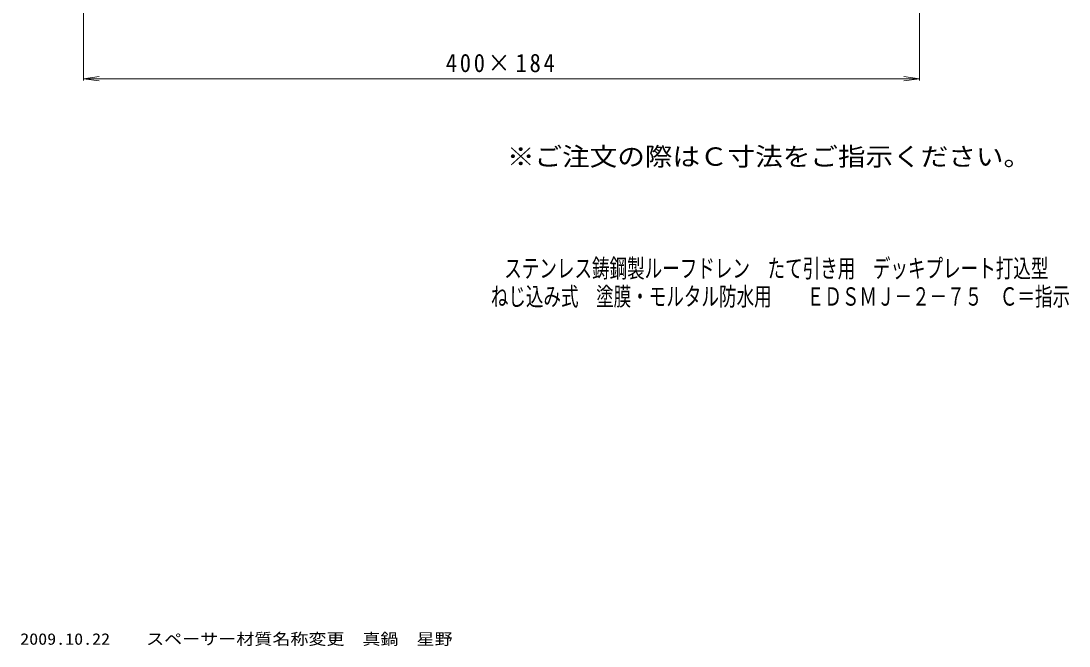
# Model space of a CAD drawing. Units: millimetres, scale not verified. Extents: x -269 to 233, y -508 to 379.
# Drawn here: x -268 to 233, y -508 to -209 of the extents above; entities that cross this region are included whole.
import ezdxf
from ezdxf.enums import TextEntityAlignment as Align

# ---------------------------------------------------------------- set-up
doc = ezdxf.new("R2010")
doc.units = ezdxf.units.MM
doc.header["$LTSCALE"] = 3
doc.layers.add('0-4_その他', color=7, linetype='Continuous', lineweight=9)
doc.layers.add('F-4_F-4ﾚｲﾔ', color=6, linetype='Continuous')
doc.layers.add('F-5_F-5ﾚｲﾔ', color=6, linetype='Continuous')
doc.styles.add('ＭＳ ゴシック', font='')
doc.styles.get('ＭＳ ゴシック').set_extended_font_data('MS Gothic')

msp = doc.modelspace()

# ---------------------------------------------------------------- linework, layer by layer
at = {"layer": '0-4_その他'}
for p, q in [((-238.5, -237.235), (-238.5, -103.106)), ((161.5, -237.235), (161.5, -103.106)), ((-238.5, -236.335), (-231.064, -235.356)), ((161.5, -236.335), (154.064, -235.356)), ((-238.5, -236.335), (161.5, -236.335)), ((-238.5, -236.335), (-231.064, -237.314)), ((161.5, -236.335), (154.064, -237.314))]:
    msp.add_line(p, q, dxfattribs=at)

# ---------------------------------------------------------------- texts
at = {"layer": '0-4_その他', "color": 2, "insert": (-65.125, -233.335), "char_height": 8.798, "attachment_point": 7, "style": 'ＭＳ ゴシック'}
msp.add_mtext('\\T1.24;\\W0.9;400×184', dxfattribs=at)
at = {"layer": 'F-4_F-4ﾚｲﾔ', "style": 'ＭＳ ゴシック', "width": 0.7}
for s, p in [('ステンレス鋳鋼製ルーフドレン\u3000たて引き用\u3000デッキプレート打込型', (-37.163, -334.178)), ('ねじ込み式\u3000塗膜・モルタル防水用\u3000\u3000ＥＤＳＭＪ－２－７５\u3000Ｃ＝指示', (-43.595, -347.626))]:
    msp.add_text(s, height=8.798, dxfattribs=at).set_placement(p, align=Align.BOTTOM_LEFT)
at = {"layer": 'F-5_F-5ﾚｲﾔ', "color": 2, "style": 'ＭＳ ゴシック', "width": 1.1}
msp.add_text('※ご注文の際はＣ寸法をご指示ください。', height=8.798, dxfattribs=at).set_placement((-35.869, -280.667), align=Align.BOTTOM_LEFT)
at = {"layer": 'F-5_F-5ﾚｲﾔ', "style": 'ＭＳ ゴシック', "width": 1.15}
msp.add_text('2009.10.22\u3000\u3000スペーサー材質名称変更\u3000真鍋\u3000星野', height=5.499, dxfattribs=at).set_placement((-268.793, -508.958), align=Align.BOTTOM_LEFT)

doc.saveas('drawing.dxf')
